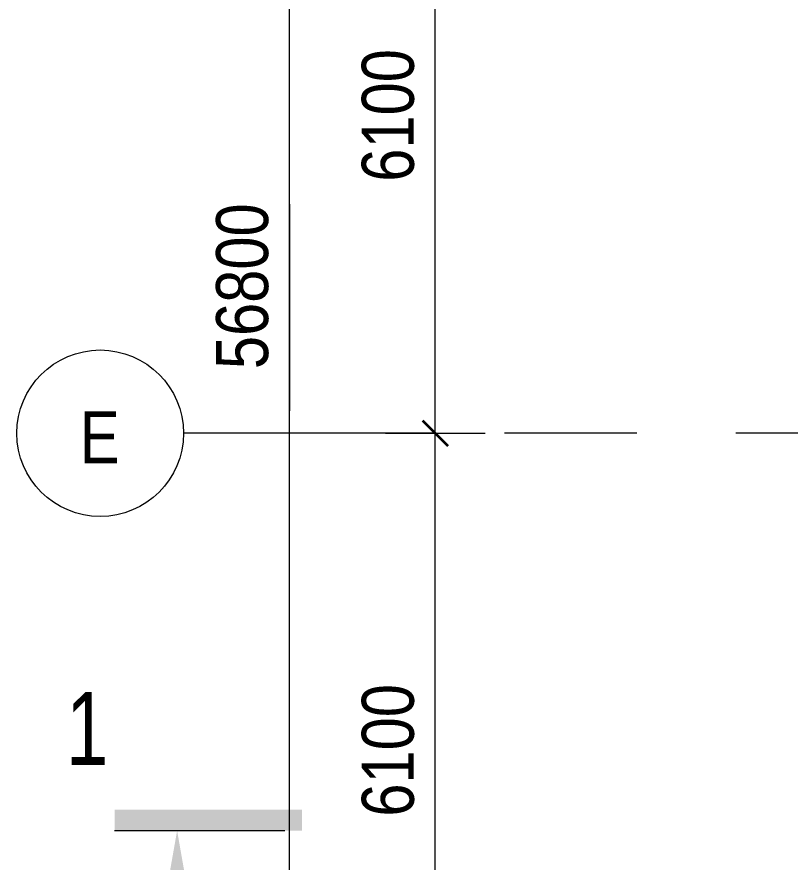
# Model space of a CAD drawing. Header units: millimetres. Extents: x 48966 to 294585, y -43515 to 30344.
# Drawn here: x 48966 to 56394, y -7803 to 317 of the extents above; entities that cross this region are included whole.
import ezdxf

# ---------------------------------------------------------------- set-up
doc = ezdxf.new("R2010")
doc.units = ezdxf.units.MM
doc.linetypes.add('Осевые', pattern=[6350, 1270, -952.5, 3175, -952.5])
for name, color, linetype, lineweight in [('Оси', 7, 'Continuous', 9), ('Оси-1', 7, 'Continuous', 18), ('Оси-2', 7, 'Осевые', 9), ('Размеры', 7, 'Continuous', 9), ('Размеры-200', 7, 'Continuous', 9), ('Разрезы', 7, 'Continuous', 9)]:
    doc.layers.add(name, color=color, linetype=linetype, lineweight=lineweight)
doc.styles.add('Arial Narrow', font='Arial Narrow.ttf', dxfattribs={"height": 500})
doc.styles.add('Arial_1', font='Arial.ttf', dxfattribs={"width": 0.75, "height": 700})
doc.dimstyles.new('Диагональ_-_2_5_мм_Arial_narrow', dxfattribs={"dimscale": 304.8, "dimtxt": 511.715487, "dimasz": 0.787402, "dimexe": 1.574803, "dimexo": 0.0625, "dimgap": 0.19685, "dimtad": 1, "dimdec": 0, "dimzin": 0, "dimdsep": 46, "dimtxsty": 'Arial Narrow', "dimblk1": 'OBLIQUE', "dimblk2": 'OBLIQUE', "dimsah": 1, "dimcen": 0.09, "dimdle": 1.574803, "dimazin": 0, "dimtfac": 1, "dimtdec": 4, "dimtix": 1, "dimtmove": 1, "dimatfit": 3, "dimfxl": 1.574803, "dimfxlon": 1, "dimtvp": 1, "dimtolj": 1, "dimtzin": 0, "dimarcsym": 2})
doc.dimstyles.new('Диагональ_-_2_5_мм_Arial_narrow_1', dxfattribs={"dimscale": 304.8, "dimtxt": 511.715487, "dimasz": 0.787402, "dimexe": 1.574803, "dimexo": 0.0625, "dimgap": 0.19685, "dimtad": 1, "dimdec": 0, "dimzin": 0, "dimdsep": 46, "dimtxsty": 'Arial Narrow', "dimblk1": 'OBLIQUE', "dimblk2": 'OBLIQUE', "dimsah": 1, "dimcen": 0.09, "dimdle": 1.574803, "dimazin": 0, "dimtfac": 1, "dimtdec": 4, "dimtix": 1, "dimtmove": 0, "dimatfit": 3, "dimfxl": 1.574803, "dimfxlon": 1, "dimtvp": 1, "dimtolj": 1, "dimtzin": 0, "dimarcsym": 2})

# ---------------------------------------------------------------- blocks, each defined once
blk = doc.blocks.new('Ось сетки - По умолчанию 2-349628-План 4-го этажа на отм_ _8_400')
at = {"layer": 'Оси-1'}
blk.add_circle((0, 0), 4, dxfattribs=at)
blk = doc.blocks.new('Разрез - Номер сзади-234830-План 4-го этажа на отм_ _8_400')
at = {"layer": 'Разрезы'}
for points in [[(0, 0), (0, 1), (9.004, 1), (9.004, 0)], [(2.471, -3), (3, 0), (3.529, -3)]]:
    blk.add_hatch(color=256, dxfattribs=at).paths.add_polyline_path(points, flags=0)
blk.add_line((3, -3), (3, -8), dxfattribs=at)
blk = doc.blocks.new('DIMBLOCK10-План 4-го этажа на отм_ _8_400')
at = {"layer": 'Размеры-200', "lineweight": 35, "transparency": 16777216}
for points in [[(51585.5, 25417.1), (51465.5, 25537.1), (51705.5, 25297.1)], [(51585.5, -31382.9), (51465.5, -31262.9), (51705.5, -31502.9)]]:
    blk.add_hatch(color=256, dxfattribs=at).paths.add_polyline_path(points, flags=0)
at = {"layer": 'Размеры-200', "transparency": 16777216}
for p, q in [((51585.5, -31862.9), (51585.5, 25897.1)), ((51105.5, 25417.1), (52065.5, 25417.1)), ((51585.5, 25417.1), (51105.5, 25417.1)), ((51585.5, -1482.6), (51585.5, -3466.5)), ((51585.5, -3466.5), (51585.5, -2982.9)), ((51105.5, -31382.9), (52065.5, -31382.9)), ((51585.5, -31382.9), (51105.5, -31382.9))]:
    blk.add_line(p, q, dxfattribs=at)
at = {"layer": 'Размеры-200', "lineweight": 35, "transparency": 16777216}
for p, q in [((51585.5, 25417.1), (51465.5, 25537.1)), ((51465.5, 25537.1), (51705.5, 25297.1)), ((51705.5, 25297.1), (51585.5, 25417.1)), ((51585.5, -31382.9), (51465.5, -31262.9)), ((51465.5, -31262.9), (51705.5, -31502.9)), ((51705.5, -31502.9), (51585.5, -31382.9))]:
    blk.add_line(p, q, dxfattribs=at)
at = {"layer": 'Размеры-200', "color": 0, "transparency": 16777216, "insert": (50879.3, -3066.5), "char_height": 500, "width": 1900.658, "attachment_point": 1, "rotation": 90, "line_spacing_factor": 0.974696, "style": 'Arial Narrow'}
blk.add_mtext('56800', dxfattribs=at)
blk = doc.blocks.new('_Oblique')
at = {"color": 0, "linetype": 'ByBlock', "lineweight": -2}
blk.add_line((-0.5, -0.5), (0.5, 0.5), dxfattribs=at)
blk = doc.blocks.new('DIMBLOCK16-План 4-го этажа на отм_ _8_400')
at = {"layer": 'Размеры-200', "lineweight": 35, "transparency": 16777216}
for points in [[(52985.5, -3682.9), (52865.5, -3562.9), (53105.5, -3802.9)], [(52985.5, -9782.9), (52865.5, -9662.9), (53105.5, -9902.9)]]:
    blk.add_hatch(color=256, dxfattribs=at).paths.add_polyline_path(points, flags=0)
for p, q in [((52985.5, -3682.9), (52865.5, -3562.9)), ((52865.5, -3562.9), (53105.5, -3802.9)), ((53105.5, -3802.9), (52985.5, -3682.9)), ((52985.5, -9782.9), (52865.5, -9662.9)), ((52865.5, -9662.9), (53105.5, -9902.9)), ((53105.5, -9902.9), (52985.5, -9782.9))]:
    blk.add_line(p, q, dxfattribs=at)
at = {"layer": 'Размеры-200', "transparency": 16777216}
for p, q in [((52505.5, -3682.9), (53465.5, -3682.9)), ((52985.5, -3682.9), (52505.5, -3682.9)), ((52985.5, -9782.9), (52985.5, -3682.9)), ((52505.5, -9782.9), (53465.5, -9782.9)), ((52985.5, -9782.9), (52505.5, -9782.9))]:
    blk.add_line(p, q, dxfattribs=at)
at = {"layer": 'Размеры-200', "color": 0, "transparency": 16777216, "insert": (52279.3, -7366.4), "char_height": 500, "width": 1520.526, "attachment_point": 1, "rotation": 90, "line_spacing_factor": 0.974696, "style": 'Arial Narrow'}
blk.add_mtext('6100', dxfattribs=at)
blk = doc.blocks.new('DIMBLOCK17-План 4-го этажа на отм_ _8_400')
at = {"layer": 'Размеры-200', "lineweight": 35, "transparency": 16777216}
for points in [[(52985.5, 2417.1), (52865.5, 2537.1), (53105.5, 2297.1)], [(52985.5, -3682.9), (52865.5, -3562.9), (53105.5, -3802.9)]]:
    blk.add_hatch(color=256, dxfattribs=at).paths.add_polyline_path(points, flags=0)
for p, q in [((52985.5, 2417.1), (52865.5, 2537.1)), ((52865.5, 2537.1), (53105.5, 2297.1)), ((53105.5, 2297.1), (52985.5, 2417.1)), ((52985.5, -3682.9), (52865.5, -3562.9)), ((52865.5, -3562.9), (53105.5, -3802.9)), ((53105.5, -3802.9), (52985.5, -3682.9))]:
    blk.add_line(p, q, dxfattribs=at)
at = {"layer": 'Размеры-200', "transparency": 16777216}
for p, q in [((52505.5, 2417.1), (53465.5, 2417.1)), ((52985.5, 2417.1), (52505.5, 2417.1)), ((52985.5, -3682.9), (52985.5, 2417.1)), ((52505.5, -3682.9), (53465.5, -3682.9)), ((52985.5, -3682.9), (52505.5, -3682.9))]:
    blk.add_line(p, q, dxfattribs=at)
at = {"layer": 'Размеры-200', "color": 0, "transparency": 16777216, "insert": (52279.3, -1266.4), "char_height": 500, "width": 1520.526, "attachment_point": 1, "rotation": 90, "line_spacing_factor": 0.974696, "style": 'Arial Narrow'}
blk.add_mtext('6100', dxfattribs=at)

msp = doc.modelspace()

# ---------------------------------------------------------------- linework, layer by layer
at = {"layer": 'Оси-2'}
msp.add_line((150171.6, -3682.9), (50565.6, -3682.9), dxfattribs=at)
at = {"layer": 'Разрезы'}
msp.add_line((49904.9, -7500.5), (51538.7, -7500.5), dxfattribs=at)

# ---------------------------------------------------------------- block references
at = {"layer": 'Оси-1', "xscale": 199.9999999999999, "yscale": 199.9999999999999, "zscale": 199.9999999999999, "rotation": 89.99999999999982}
msp.add_blockref('Ось сетки - По умолчанию 2-349628-План 4-го этажа на отм_ _8_400', (49765.6, -3682.9), dxfattribs=at)
at = {"layer": 'Разрезы', "xscale": 199.9999999999999, "yscale": 199.9999999999999, "zscale": 199.9999999999999}
msp.add_blockref('Разрез - Номер сзади-234830-План 4-го этажа на отм_ _8_400', (49904.9, -7500.5), dxfattribs=at)

# ---------------------------------------------------------------- texts
at = {"layer": 'Оси', "insert": (49570.4, -3472.3), "char_height": 500, "width": 464.979, "attachment_point": 1, "style": 'Arial Narrow'}
msp.add_mtext('\\fArial Narrow|b0|i0|c204|p34|;Е', dxfattribs=at)
at = {"layer": 'Разрезы', "insert": (49435.7, -6169.4), "char_height": 700, "width": 505.063, "attachment_point": 1, "style": 'Arial_1'}
msp.add_mtext('\\fArial|b0|i0|c204|p34|;\\W.75;1', dxfattribs=at)

# ---------------------------------------------------------------- dimensions: what is measured, and where the dimension line sits
at = {"layer": 'Размеры'}
dim = msp.add_linear_dim(base=(51585.5, 25417.1), p1=(51105.5, -31382.9), p2=(51105.5, 25417.1), angle=90, dimstyle='Диагональ_-_2_5_мм_Arial_narrow', override={"dimpost": '<>', "dimfxl": 56800}, dxfattribs=at)
dim.commit()
dim.dimension.update_dxf_attribs({"geometry": 'DIMBLOCK10-План 4-го этажа на отм_ _8_400', "text_midpoint": (51212.6, -2116.2), "dimtype": 160, "text_rotation": 90})
for base, p1, p2, picture, middle in [((52985.5, 2417.1), (52505.5, -3682.9), (52505.5, 2417.1), 'DIMBLOCK17-План 4-го этажа на отм_ _8_400', (52670.2, -632.9)), ((52985.5, -3682.9), (52505.5, -9782.9), (52505.5, -3682.9), 'DIMBLOCK16-План 4-го этажа на отм_ _8_400', (52670.2, -6732.9))]:
    dim = msp.add_linear_dim(base=base, p1=p1, p2=p2, angle=90, dimstyle='Диагональ_-_2_5_мм_Arial_narrow_1', override={"dimpost": '<>', "dimfxl": 6100}, dxfattribs=at)
    dim.commit()
    dim.dimension.update_dxf_attribs({"geometry": picture, "text_midpoint": middle})

doc.saveas('drawing.dxf')
